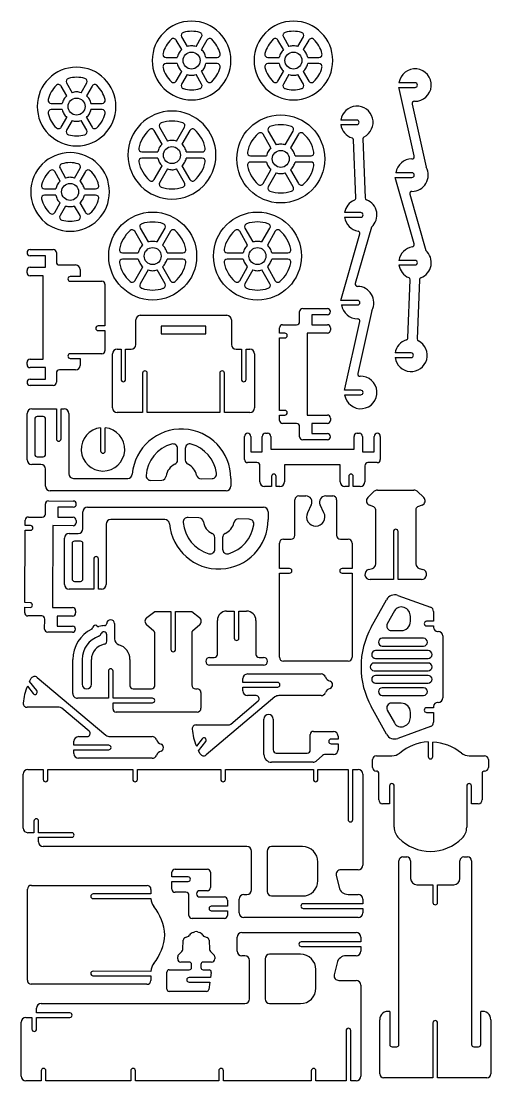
# Model space of a CAD drawing. Extents: x 6 to 310, y 6 to 692.
import ezdxf

# ---------------------------------------------------------------- set-up
doc = ezdxf.new("R2010")
doc.units = 0
doc.layers.add('255', color=7, linetype='CONTINUOUS')

msp = doc.modelspace()

# ---------------------------------------------------------------- linework, layer by layer
at = {"layer": '255', "color": 7, "linetype": 'CONTINUOUS'}
for p, q in [((109.6, 673.5), (106, 679.7)), ((109.5, 681.7), (113.1, 675.5)), ((118.9, 675.5), (122.5, 681.7)), ((126, 679.7), (122.4, 673.5)), ((175.6, 673.5), (172, 679.7)), ((175.5, 681.7), (179.1, 675.5)), ((184.9, 675.5), (188.5, 681.7)), ((192, 679.7), (188.4, 673.5)), ((99.5, 668.4), (106.7, 668.4)), ((125.3, 668.4), (132.5, 668.4)), ((165.5, 668.4), (172.7, 668.4)), ((191.3, 668.4), (198.5, 668.4)), ((106.7, 664.4), (99.5, 664.4)), ((106, 653.1), (109.6, 659.4)), ((122.4, 659.4), (126, 653.1)), ((132.5, 664.4), (125.3, 664.4)), ((172.7, 664.4), (165.5, 664.4)), ((172, 653.1), (175.6, 659.4)), ((188.4, 659.4), (192, 653.1)), ((198.5, 664.4), (191.3, 664.4)), ((113.1, 657.4), (109.5, 651.1)), ((122.5, 651.1), (118.9, 657.4)), ((179.1, 657.4), (175.5, 651.1)), ((188.5, 651.1), (184.9, 657.4)), ((260.8, 652), (250.4, 652)), ((35.2, 643.6), (31.5, 649.9)), ((35, 651.9), (38.6, 645.6)), ((44.4, 645.6), (48.1, 651.9)), ((51.5, 649.9), (47.9, 643.6)), ((250.4, 649), (260.8, 649)), ((250.6, 648.2), (250.4, 649)), ((260.3, 604.6), (250.6, 648.2)), ((25, 638.6), (32.2, 638.6)), ((50.8, 638.6), (58.1, 638.6)), ((32.2, 634.6), (25, 634.6)), ((58.1, 634.6), (50.8, 634.6)), ((258.9, 638.2), (268, 597.3)), ((31.5, 623.3), (35.2, 629.6)), ((38.6, 627.6), (35, 621.3)), ((48.1, 621.3), (44.4, 627.6)), ((47.9, 629.6), (51.5, 623.3)), ((223.1, 627.9), (212.7, 627.9)), ((212.7, 624.9), (223.1, 624.9)), ((97, 612.3), (91.8, 621.2)), ((95.3, 623.2), (100.4, 614.3)), ((106.3, 614.3), (111.4, 623.2)), ((114.9, 621.2), (109.7, 612.3)), ((167.4, 609.8), (162.3, 618.7)), ((165.7, 620.7), (170.9, 611.8)), ((176.7, 611.8), (181.9, 620.7)), ((185.3, 618.7), (180.2, 609.8)), ((222.4, 577.5), (221, 615)), ((227, 615.6), (228.4, 577.5)), ((83.7, 607.2), (94.1, 607.2)), ((112.6, 607.2), (122.9, 607.2)), ((154.2, 604.7), (164.5, 604.7)), ((183.1, 604.7), (193.4, 604.7)), ((94.1, 603.2), (83.7, 603.2)), ((91.8, 589.3), (97, 598.2)), ((109.7, 598.2), (114.9, 589.3)), ((122.9, 603.2), (112.6, 603.2)), ((164.5, 600.7), (154.2, 600.7)), ((193.4, 600.7), (183.1, 600.7)), ((30.9, 588.3), (27.3, 594.6)), ((30.8, 596.6), (34.4, 590.3)), ((40.2, 590.3), (43.8, 596.6)), ((47.3, 594.6), (43.7, 588.3)), ((100.4, 596.2), (95.3, 587.3)), ((111.4, 587.3), (106.3, 596.2)), ((162.3, 586.7), (167.4, 595.7)), ((170.9, 593.7), (165.7, 584.7)), ((181.9, 584.7), (176.7, 593.7)), ((180.2, 595.7), (185.3, 586.7)), ((248, 590.7), (258.8, 590.7)), ((260.3, 547.7), (248, 590.7)), ((258.8, 593.7), (248.4, 593.7)), ((20.8, 583.3), (28, 583.3)), ((28, 579.3), (20.8, 579.3)), ((46.6, 583.3), (53.8, 583.3)), ((53.8, 579.3), (46.6, 579.3)), ((257.4, 579.8), (267.8, 543.4)), ((27.3, 568), (30.9, 574.2)), ((34.4, 572.2), (30.8, 566)), ((43.8, 566), (40.2, 572.2)), ((43.7, 574.2), (47.3, 568)), ((225.6, 567.9), (215.2, 567.9)), ((215.2, 564.9), (225.6, 564.9)), ((82.7, 557.8), (87.9, 548.9)), ((93.7, 548.9), (98.8, 557.8)), ((150.6, 557.8), (155.8, 548.9)), ((161.6, 548.9), (166.8, 557.8)), ((232.6, 558.5), (222.1, 522)), ((84.4, 546.9), (79.2, 555.8)), ((102.3, 555.8), (97.1, 546.9)), ((152.3, 546.9), (147.2, 555.8)), ((170.2, 555.8), (165.1, 546.9)), ((212.8, 511.1), (225.1, 554.1)), ((11.4, 544), (26.4, 544)), ((21.4, 540), (11.4, 540)), ((21.4, 532.5), (21.4, 540)), ((28.4, 542), (28.4, 536)), ((71.2, 541.8), (81.5, 541.8)), ((81.5, 537.8), (71.2, 537.8)), ((100.1, 541.8), (110.4, 541.8)), ((110.4, 537.8), (100.1, 537.8)), ((139.1, 541.8), (149.4, 541.8)), ((149.4, 537.8), (139.1, 537.8)), ((168, 541.8), (178.3, 541.8)), ((178.3, 537.8), (168, 537.8)), ((260.8, 537), (250.4, 537)), ((9.4, 529), (9.4, 530.5)), ((11.4, 532.5), (21.4, 532.5)), ((30.4, 534), (40.9, 534)), ((43.9, 531), (43.9, 526.5)), ((79.2, 523.8), (84.4, 532.8)), ((87.9, 530.8), (82.7, 521.8)), ((98.8, 521.8), (93.7, 530.8)), ((97.1, 532.8), (102.3, 523.8)), ((147.2, 523.8), (152.3, 532.8)), ((155.8, 530.8), (150.6, 521.8)), ((166.8, 521.8), (161.6, 530.8)), ((165.1, 532.8), (170.2, 523.8)), ((250.4, 534), (260.8, 534)), ((19.9, 527), (11.4, 527)), ((19.9, 473), (19.9, 527)), ((43.9, 526.5), (37.4, 526.5)), ((37.4, 523.5), (57.9, 523.5)), ((256.2, 486.9), (257.6, 524.4)), ((263.6, 524.3), (262.2, 486.2)), ((59.9, 521.5), (59.9, 494.5)), ((223.6, 511.1), (212.8, 511.1)), ((213.2, 508.1), (223.6, 508.1)), ((82.8, 501.4), (138.8, 501.4)), ((186, 497.3), (186, 503.8)), ((188, 505.8), (204, 505.8)), ((204, 501.8), (194, 501.8)), ((194, 501.8), (194, 495.3)), ((232.8, 504.6), (223.7, 463.7)), ((59.9, 494.5), (55.4, 494.5)), ((79.8, 482.4), (79.8, 498.4)), ((125.3, 494.4), (96.3, 494.4)), ((96.3, 494.4), (96.3, 489.4)), ((125.3, 489.4), (125.3, 494.4)), ((141.8, 498.4), (141.8, 482.4)), ((175, 495.3), (184, 495.3)), ((194, 495.3), (204, 495.3)), ((215.4, 453.7), (225, 497.3)), ((55.4, 491.5), (59.9, 491.5)), ((59.9, 491.5), (59.9, 478.5)), ((96.3, 489.4), (125.3, 489.4)), ((173, 489.8), (173, 493.3)), ((176.5, 489.8), (173, 489.8)), ((204, 489.8), (191, 489.8)), ((191, 489.8), (191, 436.8)), ((206, 493.3), (206, 491.8)), ((173, 439.8), (173, 486.8)), ((173, 486.8), (176.5, 486.8)), ((57.9, 476.5), (37.4, 476.5)), ((64.8, 441.4), (64.8, 476.4)), ((67.8, 479.4), (70.3, 479.4)), ((70.3, 479.4), (70.3, 459.9)), ((73.3, 459.9), (73.3, 479.4)), ((73.3, 479.4), (76.8, 479.4)), ((144.8, 479.4), (148.3, 479.4)), ((148.3, 479.4), (148.3, 459.9)), ((151.3, 459.9), (151.3, 479.4)), ((151.3, 479.4), (153.8, 479.4)), ((156.8, 476.4), (156.8, 441.4)), ((258.3, 477), (247.9, 477)), ((247.9, 474), (258.3, 474)), ((9.4, 469.5), (9.4, 471)), ((11.4, 473), (19.9, 473)), ((21.4, 467.5), (11.4, 467.5)), ((21.4, 460), (21.4, 467.5)), ((37.4, 473.5), (43.9, 473.5)), ((43.9, 473.5), (43.9, 469)), ((11.4, 460), (21.4, 460)), ((28.4, 464), (28.4, 458)), ((40.9, 466), (30.4, 466)), ((84.3, 463.9), (84.3, 438.4)), ((87.3, 438.4), (87.3, 463.9)), ((134.3, 463.9), (134.3, 438.4)), ((137.3, 438.4), (137.3, 463.9)), ((26.4, 456), (11.4, 456)), ((215.2, 452.9), (215.4, 453.7)), ((225.6, 452.9), (215.2, 452.9)), ((215.2, 449.9), (225.6, 449.9)), ((12.4, 440.8), (28.4, 440.8)), ((28.4, 440.8), (28.4, 421.3)), ((31.4, 421.3), (31.4, 440.8)), ((31.4, 440.8), (33.4, 440.8)), ((176.5, 439.8), (173, 439.8)), ((9.4, 407.8), (9.4, 437.8)), ((14.4, 434.3), (14.4, 411.3)), ((19.9, 435.8), (15.9, 435.8)), ((21.4, 411.3), (21.4, 434.3)), ((36.4, 437.8), (36.4, 398.8)), ((84.3, 438.4), (67.8, 438.4)), ((134.3, 438.4), (87.3, 438.4)), ((153.8, 438.4), (137.3, 438.4)), ((173, 433.3), (173, 436.8)), ((173, 436.8), (176.5, 436.8)), ((191, 436.8), (204, 436.8)), ((206, 434.8), (206, 433.3)), ((57.1, 428.6), (57.1, 413.6)), ((60.1, 413.6), (60.1, 428.6)), ((184, 431.3), (175, 431.3)), ((186, 422.8), (186, 429.3)), ((204, 431.3), (194, 431.3)), ((194, 431.3), (194, 424.8)), ((150.3, 408), (150.3, 423)), ((154.3, 423), (154.3, 413)), ((161.8, 413), (161.8, 423)), ((163.8, 425), (165.3, 425)), ((167.3, 423), (167.3, 414.6)), ((204, 420.8), (188, 420.8)), ((194, 424.8), (204, 424.8)), ((221.3, 414.6), (221.3, 423)), ((223.3, 425), (224.8, 425)), ((226.8, 423), (226.8, 413)), ((234.3, 413), (234.3, 423)), ((238.3, 423), (238.3, 408)), ((106.9, 407.6), (106.9, 415.1)), ((111.9, 415.1), (111.9, 407.6)), ((154.3, 413), (161.8, 413)), ((167.3, 414.6), (221.3, 414.6)), ((226.8, 413), (234.3, 413)), ((15.9, 409.8), (19.9, 409.8)), ((158.3, 406), (152.3, 406)), ((236.3, 406), (230.3, 406)), ((18.4, 404.8), (12.4, 404.8)), ((21.4, 390.8), (21.4, 401.8)), ((160.3, 393.6), (160.3, 404)), ((212.3, 404.6), (176.3, 404.6)), ((176.3, 404.6), (176.3, 393.6)), ((212.3, 393.6), (212.3, 404.6)), ((228.3, 404), (228.3, 393.6)), ((39.4, 395.8), (74.6, 395.8)), ((89.6, 394.5), (96.7, 394.7)), ((122.3, 395.5), (129.3, 395.7)), ((141.4, 395.8), (141.4, 390.8)), ((167.8, 397.1), (167.8, 390.6)), ((170.8, 390.6), (170.8, 397.1)), ((217.8, 397.1), (217.8, 390.6)), ((220.8, 390.6), (220.8, 397.1)), ((138.4, 387.8), (24.4, 387.8)), ((167.8, 390.6), (163.3, 390.6)), ((173.3, 390.6), (170.8, 390.6)), ((185.5, 384.4), (190, 384.4)), ((202.9, 384.4), (207.5, 384.4)), ((217.8, 390.6), (215.3, 390.6)), ((225.3, 390.6), (220.8, 390.6)), ((230.2, 383.4), (234.4, 387.4)), ((236.5, 388.2), (260.1, 388.2)), ((262.2, 387.4), (266.4, 383.4)), ((21.3, 372.7), (21.3, 379.2)), ((23.3, 381.2), (39.3, 381.1)), ((183, 358.9), (183, 381.9)), ((193.6, 378.6), (191.1, 373.5)), ((201.8, 373.5), (199.3, 378.6)), ((210, 381.9), (210, 358.9)), ((234.1, 377.3), (231.2, 378.4)), ((265.4, 378.4), (262.5, 377.3)), ((10.3, 370.7), (19.3, 370.7)), ((39.3, 377.1), (29.3, 377.1)), ((29.3, 377.1), (29.3, 370.6)), ((45.6, 363.1), (45.6, 374.1)), ((48.6, 377.1), (162.6, 377.1)), ((165.6, 374.1), (165.6, 369.1)), ((235.3, 340.4), (235.3, 375.4)), ((261.3, 375.4), (261.3, 340.4)), ((8.2, 365.3), (8.2, 368.8)), ((11.7, 365.2), (8.2, 365.3)), ((26.2, 365.2), (25.9, 312.2)), ((39.2, 365.1), (26.2, 365.2)), ((29.3, 370.6), (39.3, 370.6)), ((41.2, 368.6), (41.2, 367.1)), ((60.6, 366.1), (60.6, 327.1)), ((98.7, 369.1), (63.6, 369.1)), ((120.8, 370.3), (113.7, 370.5)), ((153.4, 369.3), (146.4, 369.5)), ((7.9, 315.3), (8.2, 362.3)), ((8.2, 362.3), (11.7, 362.2)), ((33.6, 327.1), (33.6, 357.1)), ((36.6, 360.1), (42.6, 360.1)), ((131.1, 349.9), (131.1, 357.4)), ((136.1, 357.4), (136.1, 349.9)), ((246.8, 361.3), (246.8, 330.2)), ((249.8, 330.2), (249.8, 361.3)), ((38.6, 353.6), (38.6, 330.6)), ((44.1, 355.1), (40.1, 355.1)), ((45.6, 330.6), (45.6, 353.6)), ((173, 337.4), (173, 353.9)), ((175.5, 356.4), (180.5, 356.4)), ((212.5, 356.4), (217.5, 356.4)), ((220, 353.9), (220, 337.4)), ((52.6, 343.6), (52.6, 324.1)), ((55.6, 324.1), (55.6, 343.6)), ((179.5, 337.4), (173, 337.4)), ((220, 337.4), (213.5, 337.4)), ((230.7, 336.8), (233.2, 337.5)), ((263.4, 337.5), (265.9, 336.8)), ((173, 334.4), (179.5, 334.4)), ((173, 279.9), (173, 334.4)), ((213.5, 334.4), (220, 334.4)), ((220, 334.4), (220, 279.9)), ((246.8, 330.2), (231.7, 330.2)), ((264.9, 330.2), (249.8, 330.2)), ((52.6, 324.1), (36.6, 324.1)), ((40.1, 329.1), (44.1, 329.1)), ((57.6, 324.1), (55.6, 324.1)), ((232.4, 299.4), (242.3, 317.2)), ((249.6, 320), (270.8, 312.4)), ((11.4, 315.2), (7.9, 315.3)), ((7.9, 308.8), (7.9, 312.3)), ((7.9, 312.3), (11.4, 312.2)), ((25.9, 312.2), (38.9, 312.1)), ((40.9, 310.1), (40.9, 308.6)), ((87, 305.7), (92.1, 309.5)), ((92.1, 309.5), (102.6, 309.5)), ((102.6, 309.5), (102.6, 285)), ((105.6, 285), (105.6, 309.5)), ((105.6, 309.5), (116.1, 309.5)), ((116.1, 309.5), (121.1, 305.7)), ((138.7, 309.8), (143.7, 309.8)), ((143.7, 309.8), (143.7, 292.3)), ((146.7, 292.3), (146.7, 309.8)), ((146.7, 309.8), (151.7, 309.8)), ((247.4, 309.9), (242.8, 301.6)), ((253.8, 312.1), (253.5, 312.2)), ((272.8, 309.6), (272.8, 303.2)), ((18.9, 306.7), (9.9, 306.7)), ((20.8, 298.2), (20.9, 304.7)), ((38.9, 306.6), (28.9, 306.6)), ((28.9, 306.6), (28.9, 300.1)), ((132.7, 281.8), (132.7, 303.8)), ((157.7, 303.8), (157.7, 281.8)), ((257.8, 303.2), (257.8, 306.4)), ((272.8, 303.2), (268.3, 303.2)), ((38.8, 296.1), (22.8, 296.2)), ((28.9, 300.1), (38.9, 300.1)), ((61, 301.9), (61, 301.7)), ((66.1, 301.7), (66.1, 291.9)), ((91.6, 296.9), (86.9, 301)), ((92.1, 261.5), (92.1, 295.8)), ((116.1, 295.8), (116.1, 262)), ((121.3, 301), (116.6, 296.9)), ((245.5, 297.2), (251.8, 297.2)), ((268.3, 300.2), (272.8, 300.2)), ((272.8, 300.2), (272.8, 299.3)), ((275.4, 296.7), (275.8, 296.7)), ((61.1, 290.3), (61.1, 294.5)), ((266.3, 292.2), (239.6, 292.2)), ((278.8, 293.7), (278.8, 253.7)), ((269.3, 284.2), (235.2, 284.2)), ((239.6, 287.2), (266.3, 287.2)), ((39.1, 256.5), (39.1, 278.5)), ((45.1, 278.5), (45.1, 262.4)), ((51.1, 262.4), (51.1, 278.5)), ((76.1, 278.5), (76.1, 261.5)), ((127.7, 279.8), (130.7, 279.8)), ((162.7, 274.8), (127.7, 274.8)), ((159.7, 279.8), (162.7, 279.8)), ((217.5, 277.4), (175.5, 277.4)), ((269.3, 276.2), (234.3, 276.2)), ((235.2, 279.2), (269.3, 279.2)), ((62.1, 271), (62.1, 253.4)), ((65.1, 253.4), (65.1, 271)), ((152.3, 269.1), (199.9, 269.1)), ((234.3, 271.2), (269.3, 271.2)), ((269.3, 268.2), (235.2, 268.2)), ((9.6, 261.2), (13.3, 256.4)), ((11, 264.3), (12.1, 266.3)), ((15.7, 258.3), (11, 264.3)), ((15.9, 266.9), (60.5, 229.4)), ((149.3, 263.6), (149.3, 266.1)), ((171.8, 263.6), (149.3, 263.6)), ((235.2, 263.2), (269.3, 263.2)), ((78.1, 259.5), (90.1, 259.5)), ((118.6, 259.5), (119.6, 259.5)), ((122.1, 257), (122.1, 246.9)), ((170, 254.2), (125.4, 216.7)), ((149.3, 260.6), (171.8, 260.6)), ((149.3, 258.1), (149.3, 260.6)), ((157.8, 255.1), (152.3, 255.1)), ((199.9, 255.1), (172.6, 255.1)), ((266.3, 260.2), (239.6, 260.2)), ((239.6, 255.2), (266.3, 255.2)), ((30.3, 247.5), (9.4, 247.5)), ((62.1, 253.4), (42.1, 253.4)), ((90.6, 253.4), (65.1, 253.4)), ((65.1, 246.4), (65.1, 250.4)), ((65.1, 250.4), (90.6, 250.4)), ((141.4, 236.7), (159.1, 251.6)), ((242.3, 230.1), (232.4, 248)), ((251.8, 250.2), (245.5, 250.2)), ((272.8, 247.2), (268.3, 247.2)), ((272.8, 248.1), (272.8, 247.2)), ((275.8, 250.7), (275.4, 250.7)), ((49.6, 232), (31.9, 246.9)), ((119.6, 244.4), (67.1, 244.4)), ((242.8, 245.7), (247.4, 237.4)), ((257.8, 240.9), (257.8, 244.2)), ((268.3, 244.2), (272.8, 244.2)), ((272.8, 244.2), (272.8, 237.8)), ((118.9, 236.1), (139.8, 236.1)), ((162.9, 216.9), (162.9, 239.9)), ((168.9, 239.9), (168.9, 219.9)), ((270.8, 235), (249.6, 227.4)), ((253.5, 235.1), (253.8, 235.3)), ((42.8, 228.5), (48.3, 228.5)), ((63.1, 228.5), (90.4, 228.5)), ((122.8, 227.2), (119.1, 222.4)), ((192.9, 219.9), (192.9, 229.9)), ((194.9, 231.9), (207.9, 231.9)), ((210.9, 226.9), (206.4, 226.9)), ((210.9, 228.9), (210.9, 226.9)), ((39.8, 223), (39.8, 225.5)), ((62.3, 223), (39.8, 223)), ((39.8, 217.5), (39.8, 220)), ((39.8, 220), (62.3, 220)), ((120.5, 219.3), (125.2, 225.3)), ((206.4, 223.9), (210.9, 223.9)), ((210.9, 223.9), (210.9, 219.9)), ((269.3, 225.1), (269.3, 215.6)), ((272.3, 215.6), (272.3, 225)), ((90.4, 214.5), (42.8, 214.5)), ((121.6, 217.3), (120.5, 219.3)), ((170.9, 217.9), (190.9, 217.9)), ((200.8, 216.4), (196.8, 212.7)), ((207.9, 216.9), (202.1, 216.9)), ((233.3, 208.6), (233.3, 213.6)), ((235.8, 216.1), (245.8, 216.1)), ((295.9, 216.1), (305.8, 216.1)), ((308.3, 213.6), (308.3, 208.6)), ((9.9, 207.3), (19.9, 207.3)), ((19.9, 207.3), (19.9, 200.8)), ((22.9, 200.8), (22.9, 207.3)), ((22.9, 207.3), (77.9, 207.3)), ((77.9, 207.3), (77.9, 200.8)), ((80.9, 200.8), (80.9, 207.3)), ((80.9, 207.3), (134.9, 207.3)), ((134.9, 207.3), (134.9, 200.8)), ((137.9, 200.8), (137.9, 207.3)), ((137.9, 207.3), (194.9, 207.3)), ((194.7, 211.9), (167.9, 211.9)), ((194.9, 207.3), (194.9, 200.8)), ((197.9, 200.8), (197.9, 207.3)), ((197.9, 207.3), (217.4, 207.3)), ((217.4, 207.3), (217.4, 174.8)), ((220.4, 174.8), (220.4, 207.3)), ((220.4, 207.3), (223.9, 207.3)), ((236.3, 206.1), (235.8, 206.1)), ((305.8, 206.1), (305.3, 206.1)), ((6.9, 169.3), (6.9, 204.3)), ((226.9, 204.3), (226.9, 145.3)), ((237.3, 187.6), (237.3, 205.1)), ((304.3, 205.1), (304.3, 187.6)), ((244.3, 196.6), (244.3, 185.1)), ((247.3, 169.8), (247.3, 196.6)), ((294.3, 196.6), (294.3, 169.8)), ((297.3, 185.1), (297.3, 196.6)), ((244.3, 185.1), (239.8, 185.1)), ((301.8, 185.1), (297.3, 185.1)), ((13.9, 173.8), (13.9, 166.3)), ((16.9, 166.3), (16.9, 173.8)), ((13.9, 166.3), (9.9, 166.3)), ((38.4, 166.3), (16.9, 166.3)), ((16.9, 160.3), (16.9, 163.3)), ((16.9, 163.3), (38.4, 163.3)), ((151.9, 157.3), (19.9, 157.3)), ((154.9, 129.3), (154.9, 154.3)), ((164.9, 154.3), (164.9, 128.3)), ((187.9, 157.3), (167.9, 157.3)), ((197.9, 135.3), (197.9, 147.3)), ((250.4, 29.1), (250.4, 148.1)), ((252.9, 150.6), (255.4, 150.6)), ((257.9, 148.1), (257.9, 136.6)), ((289.9, 136.6), (289.9, 148.1)), ((292.4, 150.6), (294.9, 150.6)), ((297.4, 148.1), (297.4, 29.1)), ((103.3, 137.7), (103.3, 140.7)), ((113.8, 137.7), (103.3, 137.7)), ((105.3, 142.7), (126.3, 142.7)), ((128.3, 140.7), (128.3, 130.7)), ((209.8, 138.6), (211.6, 131)), ((223.9, 142.3), (212.7, 142.3)), ((12.2, 132.2), (87.2, 132.1)), ((103.3, 134.7), (113.8, 134.7)), ((103.3, 129.7), (103.3, 134.7)), ((261.9, 132.6), (272.4, 132.6)), ((272.4, 132.6), (272.4, 121.1)), ((275.4, 121.1), (275.4, 132.6)), ((275.4, 132.6), (285.9, 132.6)), ((9.7, 100.2), (9.7, 129.7)), ((89.7, 126.6), (52.2, 126.6)), ((52.2, 123.6), (89.7, 123.6)), ((89.7, 129.6), (89.7, 126.6)), ((112.3, 127.7), (105.3, 127.7)), ((114.3, 112.7), (114.3, 125.7)), ((126.3, 128.7), (121.3, 128.7)), ((121.3, 124.7), (137.3, 124.7)), ((149.9, 126.3), (151.9, 126.3)), ((167.9, 125.3), (187.9, 125.3)), ((217.4, 126.3), (223.9, 126.3)), ((139.3, 118.7), (128.8, 118.7)), ((139.3, 122.7), (139.3, 118.7)), ((146.9, 114.3), (146.9, 123.3)), ((226.9, 120.3), (188.4, 120.3)), ((188.4, 117.3), (226.9, 117.3)), ((226.9, 123.3), (226.9, 120.3)), ((226.9, 117.3), (226.9, 114.3)), ((137.3, 110.7), (116.3, 110.7)), ((128.8, 115.7), (139.3, 115.7)), ((139.3, 115.7), (139.3, 112.7)), ((223.9, 111.3), (149.9, 111.3)), ((9.6, 70.7), (9.7, 100.2)), ((110.4, 90.7), (110.6, 96.6)), ((111.9, 98.4), (113.6, 99)), ((117, 101.7), (118.1, 102.1)), ((119.9, 102.1), (121, 101.7)), ((124.4, 99), (126.1, 98.4)), ((127.4, 96.6), (127.6, 90.7)), ((145.6, 89.6), (145.6, 98.6)), ((148.6, 101.6), (222.6, 101.6)), ((225.6, 98.6), (225.6, 95.6)), ((107.7, 87.5), (109.7, 89.3)), ((128.3, 89.3), (130.3, 87.5)), ((225.6, 95.6), (187.1, 95.6)), ((187.1, 92.6), (225.6, 92.6)), ((225.6, 92.6), (225.6, 89.6)), ((107, 84.5), (107, 86)), ((114.5, 82.5), (109, 82.5)), ((129, 82.5), (123.5, 82.5)), ((131, 86), (131, 84.5)), ((150.6, 86.6), (148.6, 86.6)), ((153.6, 58.6), (153.6, 83.6)), ((163.6, 84.6), (163.6, 58.6)), ((186.6, 87.6), (166.6, 87.6)), ((222.6, 86.6), (216.1, 86.6)), ((89.7, 76.5), (52.2, 76.6)), ((100, 65), (100, 76)), ((101.5, 77.5), (114.5, 77.5)), ((116, 79), (116, 81)), ((122, 81), (122, 79)), ((123.5, 77.5), (127.3, 77.5)), ((128.8, 75.8), (128.3, 72.5)), ((196.6, 65.6), (196.6, 77.6)), ((210.3, 82), (208.5, 74.3)), ((52.1, 73.6), (89.6, 73.6)), ((89.6, 73.6), (89.6, 70.6)), ((128.3, 72.5), (114.4, 72.5)), ((114.4, 69.5), (127.9, 69.5)), ((127.9, 69.5), (127.2, 64.8)), ((211.4, 70.6), (222.6, 70.6)), ((87.1, 68.1), (12.1, 68.2)), ((125.7, 63.5), (101.5, 63.5)), ((225.6, 67.6), (225.6, 8.6)), ((18.6, 55.6), (150.6, 55.6)), ((166.6, 55.6), (186.6, 55.6)), ((15.6, 49.6), (15.6, 52.6)), ((37.1, 49.6), (15.6, 49.6)), ((244.4, 50.5), (244.4, 29.1)), ((303.4, 29.1), (303.4, 50.5)), ((5.6, 8.6), (5.6, 43.6)), ((8.6, 46.6), (12.6, 46.6)), ((12.6, 46.6), (12.6, 39.1)), ((15.6, 39.1), (15.6, 46.6)), ((15.6, 46.6), (37.1, 46.6)), ((237.9, 10.1), (237.9, 45.1)), ((272.4, 43.1), (272.4, 7.6)), ((275.4, 7.6), (275.4, 43.1)), ((309.9, 45.1), (309.9, 10.1)), ((216.1, 38.1), (216.1, 5.6)), ((219.1, 5.6), (219.1, 38.1)), ((245.9, 27.6), (248.9, 27.6)), ((298.9, 27.6), (301.9, 27.6)), ((18.6, 12.1), (18.6, 5.6)), ((21.6, 5.6), (21.6, 12.1)), ((76.6, 12.1), (76.6, 5.6)), ((79.6, 5.6), (79.6, 12.1)), ((133.6, 12.1), (133.6, 5.6)), ((136.6, 5.6), (136.6, 12.1)), ((193.6, 12.1), (193.6, 5.6)), ((196.6, 5.6), (196.6, 12.1)), ((272.4, 7.6), (240.4, 7.6)), ((307.4, 7.6), (275.4, 7.6)), ((18.6, 5.6), (8.6, 5.6)), ((76.6, 5.6), (21.6, 5.6)), ((133.6, 5.6), (79.6, 5.6)), ((193.6, 5.6), (136.6, 5.6)), ((216.1, 5.6), (196.6, 5.6)), ((222.6, 5.6), (219.1, 5.6))]:
    msp.add_line(p, q, dxfattribs=at)
for centre, radius in [((116, 666.4), 5.5), ((182, 666.4), 5.5), ((41.5, 636.6), 5.5), ((173.8, 602.7), 28.5), ((103.3, 605.2), 5.5), ((173.8, 602.7), 5.5), ((37.3, 581.3), 5.5), ((90.8, 539.8), 28.5), ((158.7, 539.8), 28.5), ((90.8, 539.8), 5.5), ((158.7, 539.8), 5.5)]:
    msp.add_circle(centre, radius, dxfattribs=at)
for centre, radius, start, end in [((116, 666.4), 25.5, 270, 180), ((182, 666.4), 25.5, 270, 180), ((115.989504, 666.381901), 19.033522, 133.448943, 166.268286), ((104.247104, 678.692042), 2.022035, 29.899938, 131.775369), ((111.198176, 682.695582), 1.968498, 104.659493, 210.381638), ((116.05, 666.399937), 18.970103, 73.619036, 106.380964), ((120.795402, 682.712049), 1.982397, 329.301676, 72.242834), ((127.750369, 678.707715), 2.012068, 47.873617, 150.451076), ((116.010496, 666.381901), 19.033522, 13.731714, 46.551057), ((181.989504, 666.381901), 19.033522, 133.448943, 166.268286), ((170.247104, 678.692042), 2.022035, 29.899938, 131.775369), ((177.204598, 682.712049), 1.982397, 107.757166, 210.698324), ((181.95, 666.399937), 18.970103, 73.619036, 106.380964), ((186.801824, 682.695582), 1.968498, 329.618362, 75.340507), ((193.750369, 678.707715), 2.012068, 47.873617, 150.451076), ((182.010496, 666.381901), 19.033522, 13.731714, 46.551057), ((116.079997, 666.574351), 9.48446, 133.095979, 150.809936), ((115.832155, 666.40438), 9.497104, 88.98734, 106.719287), ((116.167845, 666.40438), 9.497104, 73.280713, 91.01266), ((116.070025, 666.336107), 9.559809, 30.58297, 48.536366), ((182.079997, 666.574351), 9.48446, 133.095979, 150.809936), ((181.832155, 666.40438), 9.497104, 88.98734, 106.719287), ((182.167845, 666.40438), 9.497104, 73.280713, 91.01266), ((181.871425, 666.536333), 9.545415, 29.247073, 46.847011), ((116.013334, 666.468056), 25.513424, 180.152833, 225.086896), ((99.47579, 670.430632), 2.030776, 166.636549, 270.683067), ((115.987296, 666.367491), 9.507101, 149.448991, 167.655536), ((115.893193, 666.618997), 9.573922, 10.720981, 28.586667), ((132.52421, 670.430632), 2.030776, 269.316933, 13.363451), ((182.013334, 666.468056), 25.513424, 180.152833, 225.086896), ((165.47579, 670.430632), 2.030776, 166.636549, 270.683067), ((181.987296, 666.367491), 9.507101, 149.448991, 167.655536), ((182.012704, 666.367491), 9.507101, 12.344464, 30.551009), ((198.52421, 670.430632), 2.030776, 269.316933, 13.363451), ((41.5, 636.6), 25.5, 270, 180), ((99.47579, 662.369368), 2.030776, 89.316933, 193.363451), ((115.893361, 666.51132), 18.962594, 194.074292, 226.74787), ((115.909087, 666.577776), 9.463085, 193.304951, 211.027741), ((116.079997, 666.325649), 9.48446, 209.190064, 226.904021), ((116.119177, 666.523289), 9.49684, 311.403618, 329.477047), ((116.003012, 666.308144), 9.490785, 330.952225, 348.401501), ((116.106639, 666.51132), 18.962594, 313.25213, 345.925708), ((132.52421, 662.369368), 2.030776, 346.636549, 90.683067), ((165.47579, 662.369368), 2.030776, 89.316933, 193.363451), ((181.893361, 666.51132), 18.962594, 194.074292, 226.74787), ((181.909087, 666.577776), 9.463085, 193.304951, 211.027741), ((182.079997, 666.325649), 9.48446, 209.190064, 226.904021), ((181.920003, 666.325649), 9.48446, 313.095979, 330.809936), ((182.090913, 666.577776), 9.463085, 328.972259, 346.695049), ((182.106639, 666.51132), 18.962594, 313.25213, 345.925708), ((198.52421, 662.369368), 2.030776, 346.636549, 90.683067), ((260.798563, 650.501707), 10.505951, 268.371522, 171.800881), ((36.698176, 652.895582), 1.968498, 104.659493, 210.381638), ((41.55, 636.599937), 18.970103, 73.619036, 106.380964), ((46.31618, 652.860143), 2.025806, 331.708588, 73.250282), ((104.29524, 654.099389), 1.976104, 225.08507, 329.619689), ((116.143551, 666.392594), 9.49368, 251.301569, 269.133617), ((115.856449, 666.392594), 9.49368, 270.866383, 288.698431), ((127.70476, 654.099389), 1.976104, 210.380311, 314.91493), ((170.29524, 654.099389), 1.976104, 225.08507, 329.619689), ((182.143551, 666.392594), 9.49368, 251.301569, 269.133617), ((181.856449, 666.392594), 9.49368, 270.866383, 288.698431), ((193.70476, 654.099389), 1.976104, 210.380311, 314.91493), ((260.8, 650.5), 1.5, 270, 90), ((41.607406, 636.712984), 19.020252, 133.978348, 166.664672), ((29.747104, 648.892042), 2.022035, 29.899938, 131.775369), ((41.643551, 636.607406), 9.49368, 90.866383, 108.698431), ((41.356449, 636.607406), 9.49368, 71.301569, 89.133617), ((53.250369, 648.907715), 2.012068, 47.873617, 150.451076), ((41.510496, 636.581901), 19.033522, 13.731714, 46.551057), ((116.068056, 666.413334), 25.513424, 224.913103, 269.847166), ((111.198176, 650.104418), 1.968498, 149.618362, 255.340507), ((116.05, 666.400063), 18.970103, 253.619036, 286.380964), ((120.795402, 650.087951), 1.982397, 287.757166, 30.698324), ((182.068056, 666.413334), 25.513424, 224.913103, 269.847166), ((177.204598, 650.087951), 1.982397, 149.301676, 252.242834), ((181.95, 666.400063), 18.970103, 253.619036, 286.380964), ((186.801824, 650.104418), 1.968498, 284.659493, 30.381638), ((25.01355, 640.582298), 1.982344, 164.861301, 269.608368), ((41.487296, 636.567491), 9.507101, 149.448991, 167.655536), ((41.305624, 636.406506), 9.435306, 130.32361, 148.046222), ((41.687619, 636.314307), 9.574706, 32.083807, 49.546361), ((41.393193, 636.818997), 9.573922, 10.720981, 28.586667), ((58.08645, 640.582298), 1.982344, 270.391633, 15.1387), ((260.389007, 638.487549), 1.516518, 85.802798, 190.930123), ((41.513334, 636.668056), 25.513424, 180.152833, 225.086896), ((25.01355, 632.617702), 1.982344, 90.391633, 195.1387), ((41.607406, 636.487016), 19.020252, 193.335328, 226.021652), ((41.409087, 636.777776), 9.463085, 193.304951, 211.027741), ((41.421394, 636.674195), 9.42072, 210.449317, 228.670019), ((41.619177, 636.723289), 9.49684, 311.403618, 329.477047), ((41.503012, 636.508144), 9.490785, 330.952225, 348.401501), ((41.510496, 636.618099), 19.033522, 313.448943, 346.268286), ((58.08645, 632.617702), 1.982344, 344.861301, 89.608368), ((103.3, 605.2), 28.5, 270, 180), ((223.100871, 626.399371), 10.508568, 296.562337, 171.790069), ((41.643551, 636.592594), 9.49368, 251.301569, 269.133617), ((41.356449, 636.592594), 9.49368, 270.866383, 288.698431), ((97.004598, 624.212049), 1.982397, 107.757166, 210.698324), ((103.35, 605.199946), 22.025321, 71.606227, 108.393774), ((109.695402, 624.212049), 1.982397, 329.301676, 72.242834), ((173.8, 602.7), 22.041098, 71.482848, 108.517152), ((223.134795, 626.359187), 10.536326, 187.960537, 252.691135), ((223.1, 626.4), 1.5, 270, 90), ((41.568056, 636.613334), 25.513424, 224.913103, 269.847166), ((29.749631, 624.292285), 2.012068, 227.873617, 330.451076), ((36.698176, 620.304418), 1.968498, 149.618362, 255.340507), ((41.55, 636.600063), 18.970103, 253.619036, 286.380964), ((46.31618, 620.339857), 2.025806, 286.749719, 28.291413), ((53.252896, 624.307958), 2.022035, 209.899938, 311.775369), ((103.31596, 605.227544), 21.955749, 131.387347, 168.512825), ((90.09189, 620.201341), 1.978626, 30.313016, 130.762341), ((116.60811, 620.201341), 1.978626, 49.23766, 149.686985), ((103.309128, 605.184207), 22.037808, 11.558803, 48.541024), ((173.790872, 602.684207), 22.037808, 131.458976, 168.441197), ((160.547104, 617.692042), 2.022035, 29.899938, 131.775369), ((167.404598, 621.712049), 1.982397, 107.757166, 210.698324), ((180.107928, 621.678869), 2.041986, 331.355653, 70.188856), ((187.050369, 617.707715), 2.012068, 47.873617, 150.451076), ((173.7, 602.8), 22.023851, 11.258912, 48.12881), ((103.280823, 605.176711), 9.49684, 131.403618, 149.477047), ((103.132155, 605.20438), 9.497104, 88.98734, 106.719287), ((103.560688, 605.205159), 9.498419, 73.23801, 91.572703), ((103.370025, 605.136107), 9.559809, 30.58297, 48.536366), ((173.632155, 602.70438), 9.497104, 88.98734, 106.719287), ((173.967845, 602.70438), 9.497104, 73.280713, 91.01266), ((219.509242, 614.887879), 1.494968, 4.301175, 70.836008), ((228.487843, 615.678375), 1.489906, 117.494845, 183.015393), ((37.3, 581.3), 25.5, 270, 180), ((103.298142, 605.304447), 28.498333, 180.209992, 225.151128), ((83.723496, 609.170684), 1.970824, 167.418062, 269.316908), ((103.386506, 605.461962), 9.447749, 151.29304, 169.399312), ((103.193193, 605.418997), 9.573922, 10.720981, 28.586667), ((122.916314, 609.219738), 2.019804, 269.537205, 10.851653), ((154.183686, 606.719738), 2.019804, 169.148347, 270.462795), ((173.787296, 602.667491), 9.507101, 149.448991, 167.655536), ((173.879997, 602.874351), 9.48446, 133.095979, 150.809936), ((173.671425, 602.836333), 9.545415, 29.247073, 46.847011), ((173.812704, 602.667491), 9.507101, 12.344464, 30.551009), ((193.376504, 606.670684), 1.970824, 270.683091, 12.581937), ((258.820307, 604.226074), 1.526209, 269.237638, 14.182036), ((32.504598, 597.612049), 1.982397, 107.757166, 210.698324), ((37.25, 581.299937), 18.970103, 73.619036, 106.380964), ((42.101824, 597.595582), 1.968498, 329.618362, 75.340507), ((83.723496, 601.229316), 1.970824, 90.683091, 192.581937), ((103.3, 605.3), 21.965883, 191.821488, 228.691386), ((103.30908, 605.075585), 9.398137, 191.511809, 209.134464), ((103.221394, 605.274195), 9.42072, 210.449317, 228.670019), ((103.419177, 605.323289), 9.49684, 311.403618, 329.477047), ((103.303012, 605.108144), 9.490785, 330.952225, 348.401501), ((103.4, 605.3), 21.965883, 311.308614, 348.178512), ((122.916314, 601.180262), 2.019804, 349.148347, 90.462795), ((154.183686, 598.680262), 2.019804, 89.537205, 190.851653), ((173.790872, 602.715793), 22.037808, 191.558803, 228.541024), ((173.709087, 602.877776), 9.463085, 193.304951, 211.027741), ((173.879997, 602.625649), 9.48446, 209.190064, 226.904021), ((173.720003, 602.625649), 9.48446, 313.095979, 330.809936), ((173.890913, 602.877776), 9.463085, 328.972259, 346.695049), ((173.7, 602.6), 22.023851, 311.87119, 348.741088), ((193.376504, 598.729316), 1.970824, 347.418062, 89.316908), ((258.795602, 592.196193), 10.503808, 89.976012, 171.768804), ((258.805607, 592.209514), 10.509515, 269.969431, 28.971158), ((37.193361, 581.18868), 18.962594, 133.25213, 165.925708), ((25.59524, 593.600611), 1.976104, 30.380311, 134.91493), ((37.443551, 581.307406), 9.49368, 90.866383, 108.698431), ((37.156449, 581.307406), 9.49368, 71.301569, 89.133617), ((49.00476, 593.600611), 1.976104, 45.08507, 149.619689), ((37.406639, 581.18868), 18.962594, 14.074292, 46.74787), ((103.443551, 605.192594), 9.49368, 251.301569, 269.133617), ((103.259445, 605.19333), 9.493416, 270.244763, 288.679882), ((173.943551, 602.692594), 9.49368, 251.301569, 269.133617), ((173.656449, 602.692594), 9.49368, 270.866383, 288.698431), ((258.8, 592.2), 1.5, 270, 90), ((20.77579, 585.330632), 2.030776, 166.636549, 270.683067), ((37.296988, 581.391856), 9.490785, 150.952225, 168.401501), ((37.180823, 581.176711), 9.49684, 131.403618, 149.477047), ((37.220003, 581.374351), 9.48446, 29.190064, 46.904021), ((37.390913, 581.122224), 9.463085, 13.304951, 31.027741), ((53.82421, 585.330632), 2.030776, 269.316933, 13.363451), ((103.404447, 605.198142), 28.498333, 224.848873, 269.790009), ((90.09189, 590.298659), 1.978626, 229.23766, 329.686985), ((97.004598, 586.287951), 1.982397, 149.301676, 252.242834), ((103.35, 605.200054), 21.930453, 251.523787, 288.476213), ((109.695402, 586.287951), 1.982397, 287.757166, 30.698324), ((116.60811, 590.298659), 1.978626, 210.313016, 310.762341), ((160.549631, 587.692285), 2.012068, 227.873617, 330.451076), ((167.404598, 583.687951), 1.982397, 149.301676, 252.242834), ((180.107928, 583.721131), 2.041986, 289.811144, 28.644347), ((187.052896, 587.707958), 2.022035, 209.899938, 311.775369), ((37.313334, 581.368056), 25.513424, 180.152833, 225.086896), ((20.77579, 577.269368), 2.030776, 89.316933, 193.363451), ((37.289504, 581.318099), 19.033522, 193.731714, 226.551057), ((37.406807, 581.081003), 9.573922, 190.720981, 208.586667), ((37.229975, 581.363893), 9.559809, 210.58297, 228.536366), ((37.220003, 581.125649), 9.48446, 313.095979, 330.809936), ((37.312704, 581.332509), 9.507101, 329.448991, 347.655536), ((37.310496, 581.318099), 19.033522, 313.448943, 346.268286), ((53.82421, 577.269368), 2.030776, 346.636549, 90.683067), ((173.8, 602.7), 22.041098, 251.482848, 288.517152), ((220.891108, 577.385335), 1.513242, 293.726766, 4.345722), ((229.910883, 577.584458), 1.513242, 183.19948, 246.190827), ((258.816462, 580.222081), 1.478011, 90.638167, 196.593129), ((37.132155, 581.29562), 9.497104, 253.280713, 271.01266), ((37.467845, 581.29562), 9.497104, 268.98734, 286.719287), ((225.605387, 566.306921), 10.526632, 112.954503, 171.295529), ((225.608498, 566.354127), 10.515151, 311.674492, 69.44753), ((37.368056, 581.313334), 25.513424, 224.913103, 269.847166), ((25.549631, 568.992285), 2.012068, 227.873617, 330.451076), ((32.504598, 564.987951), 1.982397, 149.301676, 252.242834), ((37.25, 581.300063), 18.970103, 253.619036, 286.380964), ((42.101824, 565.004418), 1.968498, 284.659493, 30.381638), ((49.052896, 569.007958), 2.022035, 209.899938, 311.775369), ((225.617991, 566.381632), 10.522821, 188.094243, 260.603637), ((225.6, 566.4), 1.5, 270, 90), ((90.790872, 539.784207), 22.037808, 131.458976, 168.441197), ((77.49189, 554.801341), 1.978626, 30.313016, 130.762341), ((84.404598, 558.812049), 1.982397, 107.757166, 210.698324), ((90.75, 539.799946), 22.025321, 71.606227, 108.393774), ((97.095402, 558.812049), 1.982397, 329.301676, 72.242834), ((104.050369, 554.807715), 2.012068, 47.873617, 150.451076), ((90.7, 539.9), 22.023851, 11.258912, 48.12881), ((158.690872, 539.784207), 22.037808, 131.458976, 168.441197), ((145.447104, 554.792042), 2.022035, 29.899938, 131.775369), ((152.392072, 558.778869), 2.041986, 109.811144, 208.644347), ((158.7, 539.8), 22.041098, 71.482848, 108.517152), ((165.007928, 558.778869), 2.041986, 331.355653, 70.188856), ((171.950369, 554.807715), 2.012068, 47.873617, 150.451076), ((158.709128, 539.784207), 22.037808, 11.558803, 48.541024), ((223.608271, 554.486803), 1.541062, 345.463442, 79.087847), ((90.632155, 539.80438), 9.497104, 88.98734, 106.719287), ((90.967845, 539.80438), 9.497104, 73.280713, 91.01266), ((158.532155, 539.80438), 9.497104, 88.98734, 106.719287), ((158.867845, 539.80438), 9.497104, 73.280713, 91.01266), ((11.4, 542), 2, 90, 270), ((26.4, 542), 2, 0, 90), ((71.183686, 543.819738), 2.019804, 169.148347, 270.462795), ((90.906807, 540.018997), 9.573922, 151.413333, 169.279019), ((90.729975, 539.736107), 9.559809, 131.463634, 149.41703), ((90.819177, 539.776711), 9.49684, 30.522953, 48.596382), ((90.812704, 539.767491), 9.507101, 12.344464, 30.551009), ((110.376504, 543.770684), 1.970824, 270.683091, 12.581937), ((139.083686, 543.819738), 2.019804, 169.148347, 270.462795), ((158.687296, 539.767491), 9.507101, 149.448991, 167.655536), ((158.779997, 539.974351), 9.48446, 133.095979, 150.809936), ((158.571425, 539.936333), 9.545415, 29.247073, 46.847011), ((158.712704, 539.767491), 9.507101, 12.344464, 30.551009), ((178.316314, 543.819738), 2.019804, 269.537205, 10.851653), ((260.759469, 535.45882), 10.473482, 99.11664, 171.538162), ((258.808271, 547.313197), 1.541062, 280.912153, 14.536558), ((260.804583, 535.525443), 10.53302, 291.120778, 48.383494), ((30.4, 536), 2, 180, 270), ((71.183686, 535.780262), 2.019804, 89.537205, 190.851653), ((90.790872, 539.815793), 22.037808, 191.558803, 228.541024), ((90.796988, 539.708144), 9.490785, 191.598499, 209.047775), ((90.890913, 539.977776), 9.463085, 328.972259, 346.695049), ((90.7, 539.7), 22.023851, 311.87119, 348.741088), ((110.376504, 535.829316), 1.970824, 347.418062, 89.316908), ((139.083686, 535.780262), 2.019804, 89.537205, 190.851653), ((158.690872, 539.815793), 22.037808, 191.558803, 228.541024), ((158.609087, 539.977776), 9.463085, 193.304951, 211.027741), ((158.790913, 539.977776), 9.463085, 328.972259, 346.695049), ((158.709128, 539.815793), 22.037808, 311.458976, 348.441197), ((178.316314, 535.780262), 2.019804, 349.148347, 90.462795), ((260.8, 535.5), 1.5, 270, 90), ((11.4, 530.5), 2, 90, 180), ((11.4, 529), 2, 180, 270), ((40.9, 531), 3, 0, 90), ((90.680823, 539.923289), 9.49684, 210.522953, 228.596382), ((90.943551, 539.792594), 9.49368, 251.301569, 269.133617), ((90.656449, 539.792594), 9.49368, 270.866383, 288.698431), ((90.878606, 539.874195), 9.42072, 311.329981, 329.550683), ((158.779997, 539.725649), 9.48446, 209.190064, 226.904021), ((158.843551, 539.792594), 9.49368, 251.301569, 269.133617), ((158.556449, 539.792594), 9.49368, 270.866383, 288.698431), ((158.620003, 539.725649), 9.48446, 313.095979, 330.809936), ((260.814453, 535.481226), 10.519262, 188.094769, 246.974849), ((37.4, 525), 1.5, 90, 270), ((57.9, 521.5), 2, 0, 90), ((77.49189, 524.798659), 1.978626, 229.23766, 329.686985), ((84.404598, 520.787951), 1.982397, 149.301676, 252.242834), ((97.095402, 520.787951), 1.982397, 287.757166, 30.698324), ((104.052896, 524.807958), 2.022035, 209.899938, 311.775369), ((145.449631, 524.792285), 2.012068, 227.873617, 330.451076), ((152.392072, 520.821131), 2.041986, 151.355653, 250.188856), ((165.007928, 520.821131), 2.041986, 289.811144, 28.644347), ((171.952896, 524.807958), 2.022035, 209.899938, 311.775369), ((223.579693, 521.626074), 1.526209, 165.817964, 270.762362), ((256.088525, 524.417623), 1.511577, 359.331973, 66.13848), ((265.093273, 524.290519), 1.493303, 109.288417, 179.636228), ((90.75, 539.800054), 22.025321, 251.606227, 288.393774), ((158.7, 539.8), 22.041098, 251.482848, 288.517152), ((223.591357, 509.614548), 10.485456, 331.429589, 89.952773), ((223.595602, 509.603807), 10.503808, 188.231196, 270.023988), ((223.6, 509.6), 1.5, 270, 90), ((82.8, 498.4), 3, 90, 180), ((138.8, 498.4), 3, 0, 90), ((188, 503.8), 2, 90, 180), ((204, 503.8), 2, 270, 90), ((55.4, 493), 1.5, 90, 270), ((175, 493.3), 2, 90, 180), ((184, 497.3), 2, 270, 0), ((204, 493.3), 2, 0, 90), ((223.572751, 497.634362), 1.465891, 346.815066, 88.934902), ((176.5, 488.3), 1.5, 270, 90), ((204, 491.8), 2, 270, 0), ((76.8, 482.4), 3, 270, 0), ((144.8, 482.4), 3, 180, 270), ((258.276779, 475.472884), 10.488548, 107.058416, 171.628063), ((258.259943, 475.471284), 10.463895, 188.082901, 63.06421), ((254.706727, 486.909481), 1.493303, 289.288417, 359.636228), ((263.687843, 486.121625), 1.489906, 176.984607, 242.505155), ((37.4, 475), 1.5, 90, 270), ((57.9, 478.5), 2, 270, 0), ((67.8, 476.4), 3, 90, 180), ((153.8, 476.4), 3, 0, 90), ((258.3, 475.5), 1.5, 270, 90), ((11.4, 471), 2, 90, 180), ((11.4, 469.5), 2, 180, 270), ((40.9, 469), 3, 270, 0), ((11.4, 458), 2, 90, 270), ((30.4, 464), 2, 90, 180), ((71.8, 459.9), 1.5, 180, 0), ((85.8, 463.9), 1.5, 0, 180), ((135.8, 463.9), 1.5, 0, 180), ((149.8, 459.9), 1.5, 180, 0), ((225.6, 451.4), 10.507616, 188.207216, 92.181641), ((225.187764, 463.414804), 1.514853, 169.148347, 270.462795), ((26.4, 458), 2, 270, 0), ((225.6, 451.4), 1.5, 270, 90), ((12.4, 437.8), 3, 90, 180), ((33.4, 437.8), 3, 0, 90), ((67.8, 441.4), 3, 180, 270), ((153.8, 441.4), 3, 270, 0), ((176.5, 438.3), 1.5, 270, 90), ((15.9, 434.3), 1.5, 90, 180), ((19.9, 434.3), 1.5, 0, 90), ((175, 433.3), 2, 180, 270), ((204, 434.8), 2, 0, 90), ((204, 433.3), 2, 270, 0), ((58.6, 414.6), 14.080128, 96.115503, 83.884496), ((109.438484, 395.79831), 31.961516, 0, 174.971099), ((184, 429.3), 2, 0, 90), ((29.9, 421.3), 1.5, 180, 0), ((152.3, 423), 2, 0, 180), ((163.8, 423), 2, 90, 180), ((165.3, 423), 2, 0, 90), ((188, 422.8), 2, 180, 270), ((204, 422.8), 2, 270, 90), ((223.3, 423), 2, 90, 180), ((224.8, 423), 2, 0, 90), ((236.3, 423), 2, 0, 180), ((58.6, 413.6), 1.5, 180, 0), ((109.4654, 395.857604), 23.039185, 106.038656, 175.413277), ((103.895841, 415.103171), 3.004161, 359.939528, 105.361773), ((114.918193, 415.113465), 3.018223, 73.012615, 180.255613), ((109.368349, 395.836219), 23.078114, 8.381079, 73.817934), ((12.4, 407.8), 3, 180, 270), ((15.9, 411.3), 1.5, 180, 270), ((19.9, 411.3), 1.5, 270, 0), ((103.901669, 407.602653), 2.998332, 295.659229, 0), ((114.877126, 407.634751), 2.977329, 180.668756, 246.711379), ((152.3, 408), 2, 180, 270), ((158.3, 404), 2, 0, 90), ((230.3, 404), 2, 90, 180), ((236.3, 408), 2, 270, 0), ((18.4, 401.8), 3, 0, 90), ((39.4, 398.8), 3, 180, 270), ((74.603561, 398.803328), 3.00333, 269.932066, 356.118066), ((109.406004, 395.807997), 10.017733, 114.825485, 171.43472), ((109.370425, 395.837477), 10.043632, 11.850359, 64.464095), ((129.216786, 398.720378), 3.021524, 271.578156, 9.133494), ((169.3, 397.1), 1.5, 0, 180), ((219.3, 397.1), 1.5, 0, 180), ((89.497658, 397.502419), 3.004163, 176.228988, 271.952251), ((96.557517, 397.661135), 2.964561, 272.754811, 353.002997), ((122.164857, 398.527524), 3.030539, 191.950518, 272.55587), ((163.3, 393.6), 3, 180, 270), ((173.3, 393.6), 3, 270, 0), ((215.3, 393.6), 3, 180, 270), ((225.3, 393.6), 3, 270, 0), ((24.4, 390.8), 3, 180, 270), ((138.4, 390.8), 3, 270, 0), ((185.5, 381.9), 2.5, 90, 180), ((190.007713, 380.387546), 4.012461, 333.54475, 90.110143), ((202.892287, 380.387546), 4.012461, 89.889857, 206.45525), ((207.5, 381.9), 2.5, 0, 90), ((236.435426, 385.213258), 2.98744, 88.761437, 132.947479), ((260.164574, 385.213258), 2.98744, 47.052521, 91.238563), ((23.3, 379.2), 2, 90, 180), ((39.3, 379.1), 2, 270, 90), ((232.296187, 381.219237), 3.024852, 133.867144, 248.75272), ((264.303813, 381.219237), 3.024852, 291.24728, 46.132856), ((10.2, 368.7), 2.002498, 87.137595, 177.137595), ((19.3, 372.7), 2, 270, 0), ((48.6, 374.1), 3, 90, 180), ((162.6, 374.1), 3, 0, 90), ((196.502095, 370.896664), 5.996665, 154.270016, 269.979981), ((196.470015, 370.851619), 5.951694, 270.288664, 26.422017), ((233.26976, 375.446691), 2.030776, 358.682563, 65.868726), ((263.284701, 375.475452), 1.986135, 113.271563, 182.177148), ((11.7, 363.7), 1.5, 270, 90), ((39.2, 367.1), 2, 270, 0), ((39.198751, 368.601314), 2.001249, 0, 87.100008), ((63.6, 366.1), 3, 90, 180), ((98.708277, 366.09253), 3.007481, 5.867888, 90.157687), ((133.59297, 369.099703), 32.00703, 184.838487, 0), ((113.597658, 367.497581), 3.004163, 88.047749, 183.771012), ((133.5654, 369.142396), 23.039185, 184.586723, 253.961344), ((120.714306, 367.287111), 3.014108, 7.873452, 88.370809), ((133.584942, 369.120484), 9.986484, 188.177523, 244.591182), ((133.6, 369.2), 10.022475, 294.775141, 347.905243), ((133.574684, 369.07102), 22.95952, 285.991731, 351.809257), ((146.324468, 366.519414), 2.981542, 88.548367, 168.771249), ((153.376021, 366.328703), 2.971394, 349.750735, 89.537615), ((36.6, 357.1), 3, 90, 180), ((42.6, 363.1), 3, 270, 0), ((128.122874, 357.365249), 2.977329, 0.668756, 66.711379), ((139.098331, 357.397347), 2.998332, 115.659229, 179.949303), ((180.5, 358.9), 2.5, 270, 0), ((212.5, 358.9), 2.5, 180, 270), ((248.3, 361.3), 1.5, 0, 180), ((40.1, 353.6), 1.5, 90, 180), ((44.1, 353.6), 1.5, 0, 90), ((175.5, 353.9), 2.5, 90, 180), ((217.5, 353.9), 2.5, 0, 90), ((54.1, 343.6), 1.5, 0, 180), ((128.081807, 349.886535), 3.018223, 253.012615, 0.255613), ((139.104159, 349.896829), 3.004161, 179.939528, 285.361773), ((179.5, 335.9), 1.5, 270, 90), ((213.5, 335.9), 1.5, 90, 270), ((231.703603, 333.576304), 3.376305, 107.292445, 269.938851), ((232.281879, 340.375191), 3.018223, 287.709589, 0.470965), ((264.318121, 340.375191), 3.018223, 179.529035, 252.290411), ((264.896397, 333.576304), 3.376305, 270.061149, 72.707555), ((40.1, 330.6), 1.5, 180, 270), ((44.1, 330.6), 1.5, 270, 0), ((36.6, 327.1), 3, 180, 270), ((57.6, 327.1), 3, 270, 0), ((247.599403, 314.299771), 6.041109, 70.660567, 151.309228), ((11.4, 313.7), 1.5, 270, 90), ((38.9, 310.1), 2, 0, 90), ((138.7, 303.8), 6, 90, 180), ((151.7, 303.8), 6, 0, 90), ((251.789956, 307.496204), 5.004993, 70.021492, 151.296328), ((251.779721, 306.428752), 6.020348, 359.72637, 70.392485), ((269.813453, 309.581038), 2.986607, 0.363772, 70.711583), ((9.898811, 308.701249), 2.001249, 177.171606, 270.034032), ((18.9, 304.7), 2, 0, 90), ((38.9, 308.6), 2, 270, 0), ((63.55, 301.7), 2.55, 0, 180), ((88.800238, 303.310633), 2.991643, 126.995732, 230.566518), ((119.301212, 303.269201), 3.023975, 311.374685, 53.498611), ((251.8, 303.2), 6, 270, 0), ((268.3, 301.7), 1.5, 90, 270), ((22.8, 298.2), 2, 180, 270), ((38.800031, 298.101249), 2.001249, 269.999106, 87.136701), ((61.101477, 278.502385), 22.001477, 116.454806, 180.00621), ((50.684421, 299.477053), 1.417674, 295.735509, 356.884357), ((53.53817, 299.211968), 1.45041, 42.93817, 172.551174), ((55.56933, 301.306872), 1.471314, 228.790143, 287.020343), ((60.806813, 278.500945), 21.932282, 93.154266, 102.66006), ((59.16766, 294.50422), 1.932344, 359.874885, 165.133399), ((59.498336, 301.89822), 1.501665, 273.881934, 0.067934), ((90.606773, 295.784897), 1.493303, 0.579497, 48.308413), ((117.593227, 295.784897), 1.493303, 131.691587, 179.420503), ((278.796767, 273.787406), 52.996839, 151.099808, 180.094496), ((245.487379, 300.220664), 3.020691, 152.830187, 270.239397), ((275.4, 299.3), 2.6, 180, 270), ((275.8, 293.7), 3, 0, 90), ((61.068944, 278.456855), 15.969002, 108.507209, 179.845198), ((61.073127, 278.468168), 9.973178, 99.657763, 179.817124), ((55.380277, 295.479029), 1.978587, 288.253097, 345.989095), ((59.088855, 290.286973), 2.011187, 278.899817, 0.37111), ((70.092119, 291.811009), 3.993111, 178.722986, 252.62983), ((145.2, 292.3), 1.5, 180, 0), ((239.6, 289.7), 2.5, 90, 270), ((266.3, 289.7), 2.5, 270, 90), ((66.100253, 278.399666), 10.00025, 0.574868, 73.741725), ((104.1, 285), 1.5, 180, 0), ((130.7, 281.8), 2, 270, 0), ((159.7, 281.8), 2, 180, 270), ((235.2, 281.7), 2.5, 90, 270), ((269.3, 281.7), 2.5, 270, 90), ((127.7, 277.3), 2.5, 90, 270), ((162.7, 277.3), 2.5, 270, 90), ((175.5, 279.9), 2.5, 180, 270), ((217.5, 279.9), 2.5, 270, 0), ((234.3, 273.7), 2.5, 90, 270), ((269.3, 273.7), 2.5, 270, 90), ((63.6, 271), 1.5, 0, 180), ((152.3, 266.1), 3, 90, 180), ((199.906109, 266.095845), 3.004161, 21.564093, 90.116518), ((278.796767, 273.612594), 52.996839, 179.905504, 208.900192), ((235.2, 265.7), 2.5, 90, 270), ((269.3, 265.7), 2.5, 270, 90), ((42.710232, 247.241579), 35.932227, 157.140965, 175.2773), ((14.253828, 264.992426), 2.519667, 49.206914, 148.738339), ((48.1, 262.4), 3, 180, 0), ((78.1, 261.5), 2, 180, 270), ((90.1, 261.5), 2, 270, 0), ((118.6, 262), 2.5, 180, 270), ((171.8, 262.1), 1.5, 270, 90), ((207.289325, 269.109991), 4.970912, 202.59616, 251.353708), ((204.9, 262.1), 2.435159, 289.179008, 70.820992), ((14.475662, 257.380743), 1.531025, 219.835021, 36.89995), ((42.099194, 256.400833), 3.000833, 178.10623, 270.015387), ((119.6, 257), 2.5, 0, 90), ((152.3, 258.1), 3, 180, 270), ((157.797197, 253.10753), 1.992472, 310.833474, 89.919396), ((172.525788, 251.108834), 3.991856, 88.934764, 129.252221), ((199.906109, 258.104155), 3.004161, 269.883482, 338.435907), ((207.289325, 255.090009), 4.970912, 108.646292, 157.40384), ((239.6, 257.7), 2.5, 90, 270), ((266.3, 257.7), 2.5, 270, 90), ((9.39631, 250.003991), 2.503994, 175.510374, 270.08443), ((30.278046, 245.008122), 2.491974, 49.392687, 89.495223), ((90.6, 251.9), 1.5, 270, 90), ((245.473718, 247.155769), 3.044345, 89.505365, 208.567122), ((251.8, 244.2), 6, 0, 90), ((268.3, 245.7), 1.5, 90, 270), ((275.4, 248.1), 2.6, 90, 180), ((275.8, 253.7), 3, 270, 0), ((67.1, 246.4), 2, 180, 270), ((119.6, 246.9), 2.5, 270, 0), ((165.9, 239.9), 3, 0, 180), ((251.826907, 240.937924), 5.973214, 289.288417, 359.636228), ((118.89631, 233.596009), 2.503994, 89.91557, 184.489626), ((152.210232, 236.358421), 35.932227, 184.7227, 202.859035), ((139.778046, 238.591878), 2.491974, 270.504777, 310.607313), ((251.822981, 239.891384), 5.076392, 209.391761, 289.290418), ((269.813453, 237.818962), 2.986607, 289.288417, 359.636228), ((42.8, 225.5), 3, 90, 180), ((48.297197, 230.49247), 1.992472, 270.080604, 49.166526), ((63.025788, 232.491166), 3.991856, 230.747779, 271.065236), ((90.406109, 225.495845), 3.004161, 21.564093, 90.116518), ((97.869956, 228.429265), 5.015446, 201.390735, 250.551309), ((123.975662, 226.219257), 1.531025, 323.10005, 140.164979), ((194.9, 229.9), 2, 90, 180), ((206.4, 225.4), 1.5, 90, 270), ((207.9, 228.9), 3, 0, 90), ((247.51929, 232.992894), 5.967396, 208.998275, 290.406585), ((62.3, 221.5), 1.5, 270, 90), ((95.399825, 221.45), 2.38805, 289.577091, 70.422909), ((170.9, 219.9), 2, 180, 270), ((190.9, 219.9), 2, 270, 0), ((207.9, 219.9), 3, 270, 0), ((271.13017, 193.311789), 31.840853, 93.295101, 129.446144), ((270.740508, 193.284423), 31.753895, 50.823048, 87.184968), ((42.8, 217.5), 3, 180, 270), ((90.406109, 217.504155), 3.004161, 269.883482, 338.435907), ((97.789325, 214.490009), 4.970912, 108.646292, 157.40384), ((123.753828, 218.607574), 2.519667, 211.261661, 310.793086), ((167.9, 216.9), 5, 180, 270), ((202.120142, 214.90763), 1.992472, 90.579223, 131.495799), ((235.8, 213.6), 2.5, 90, 180), ((245.839197, 224.113942), 8.014038, 269.719763, 309.160306), ((270.8, 215.6), 1.5, 180, 0), ((295.860803, 224.113942), 8.014038, 230.839694, 270.280237), ((305.8, 213.6), 2.5, 0, 90), ((9.9, 204.3), 3, 90, 180), ((194.764574, 214.886742), 2.98744, 268.761437, 312.947479), ((223.9, 204.3), 3, 0, 90), ((235.8, 208.6), 2.5, 180, 270), ((236.3, 205.1), 1, 0, 90), ((305.3, 205.1), 1, 90, 180), ((305.8, 208.6), 2.5, 270, 0), ((21.4, 200.8), 1.5, 180, 0), ((79.4, 200.8), 1.5, 180, 0), ((136.4, 200.8), 1.5, 180, 0), ((196.4, 200.8), 1.5, 180, 0), ((245.8, 196.6), 1.5, 0, 180), ((295.8, 196.6), 1.5, 0, 180), ((239.8, 187.6), 2.5, 180, 270), ((301.8, 187.6), 2.5, 270, 0), ((15.4, 173.8), 1.5, 0, 180), ((218.9, 174.8), 1.5, 180, 0), ((9.9, 169.3), 3, 180, 270), ((38.4, 164.8), 1.5, 270, 90), ((257.285166, 169.835281), 9.985228, 180.202447, 225.609093), ((284.314834, 169.835281), 9.985228, 314.390907, 359.797553), ((19.9, 160.3), 3, 180, 270), ((271.32676, 184.088788), 29.993414, 225.489023, 268.99369), ((270.27324, 184.088788), 29.993414, 271.00631, 314.510977), ((151.9, 154.3), 3, 0, 90), ((167.9, 154.3), 3, 90, 180), ((187.9, 147.3), 10, 0, 90), ((223.9, 145.3), 3, 270, 0), ((252.9, 148.1), 2.5, 90, 180), ((255.4, 148.1), 2.5, 0, 90), ((292.4, 148.1), 2.5, 90, 180), ((294.9, 148.1), 2.5, 0, 90), ((105.3, 140.7), 2, 90, 180), ((113.8, 136.2), 1.5, 270, 90), ((126.3, 140.7), 2, 0, 90), ((212.70657, 139.308364), 2.991643, 90.125834, 193.69662), ((12.2, 129.7), 2.5, 90, 180), ((87.2, 129.6), 2.5, 0, 90), ((126.3, 130.7), 2, 270, 0), ((187.9, 135.3), 10, 270, 0), ((217.434947, 132.27185), 5.971952, 192.296491, 269.664708), ((261.9, 136.6), 4, 180, 270), ((285.9, 136.6), 4, 270, 0), ((52.2, 125.1), 1.5, 90, 270), ((97.682307, 123.649631), 7.982462, 180.356236, 219.241516), ((105.3, 129.7), 2, 180, 270), ((112.3, 125.7), 2, 0, 90), ((121.3, 126.7), 2, 90, 270), ((137.3, 122.7), 2, 0, 90), ((149.9, 123.3), 3, 90, 180), ((151.9, 129.3), 3, 270, 0), ((167.9, 128.3), 3, 180, 270), ((223.9, 123.3), 3, 0, 90), ((66.884423, 98.540508), 31.753895, 2.815032, 39.176952), ((128.8, 117.2), 1.5, 90, 270), ((188.4, 118.8), 1.5, 90, 270), ((273.9, 121.1), 1.5, 180, 0), ((116.3, 112.7), 2, 180, 270), ((137.3, 112.7), 2, 270, 0), ((149.9, 114.3), 3, 180, 270), ((223.9, 114.3), 3, 270, 0), ((66.797287, 101.692933), 31.842581, 320.875447, 357.132567), ((112.611935, 96.51638), 2.013672, 110.704645, 177.62005), ((112.937766, 100.931619), 2.041986, 288.9237, 329.655113), ((118.112151, 97.909474), 3.950312, 106.351834, 149.74225), ((119, 99.2), 3.036445, 72.75854, 107.241459), ((119.849595, 97.860594), 4.00805, 30.585755, 73.320161), ((125.062234, 100.931619), 2.041986, 210.344887, 251.0763), ((125.388065, 96.51638), 2.013672, 2.37995, 69.295355), ((148.6, 98.6), 3, 90, 180), ((222.6, 98.6), 3, 0, 90), ((108.409897, 90.820052), 1.993721, 310.322042, 356.547856), ((129.590103, 90.820052), 1.993721, 183.452144, 229.677958), ((148.6, 89.6), 3, 180, 270), ((187.1, 94.1), 1.5, 90, 270), ((222.6, 89.6), 3, 270, 0), ((108.992404, 85.983545), 1.992472, 130.439403, 179.526811), ((109, 84.5), 2, 180, 270), ((114.5, 81), 1.5, 0, 90), ((123.5, 81), 1.5, 90, 180), ((129, 84.5), 2, 270, 0), ((129.007596, 85.983545), 1.992472, 0.47319, 49.560598), ((150.6, 83.6), 3, 0, 90), ((166.6, 84.6), 3, 90, 180), ((186.6, 77.6), 10, 0, 90), ((216.121198, 80.616751), 5.983287, 90.202989, 166.633122), ((52.199945, 75.098335), 1.501665, 89.997884, 266.183812), ((97.713942, 76.539197), 8.014038, 140.839694, 180.280237), ((101.5, 76), 1.5, 90, 180), ((114.5, 79), 1.5, 270, 0), ((123.5, 79), 1.5, 180, 270), ((127.305824, 75.993374), 1.506637, 352.625857, 90.221474), ((12.1, 70.7), 2.5, 180, 270), ((87.1, 70.6), 2.5, 270, 0), ((114.4, 71), 1.5, 90, 270), ((211.40657, 73.591636), 2.991643, 166.30338, 269.874166), ((222.6, 67.6), 3, 0, 90), ((101.5, 65), 1.5, 180, 270), ((125.707598, 65.006618), 1.506637, 269.71107, 352.117697), ((186.6, 65.6), 10, 270, 0), ((18.6, 52.6), 3, 90, 180), ((150.6, 58.6), 3, 270, 0), ((166.6, 58.6), 3, 180, 270), ((37.1, 48.1), 1.5, 270, 90), ((243.395905, 45.096596), 5.495906, 79.473008, 179.964511), ((304.404095, 45.096596), 5.495906, 0, 100.526992), ((8.6, 43.6), 3, 90, 180), ((273.9, 43.1), 1.5, 0, 180), ((14.1, 39.1), 1.5, 180, 0), ((217.6, 38.1), 1.5, 0, 180), ((245.9, 29.1), 1.5, 180, 270), ((248.9, 29.1), 1.5, 270, 0), ((298.9, 29.1), 1.5, 180, 270), ((301.9, 29.1), 1.5, 270, 0), ((8.6, 8.6), 3, 180, 270), ((20.1, 12.1), 1.5, 0, 180), ((78.1, 12.1), 1.5, 0, 180), ((135.1, 12.1), 1.5, 0, 180), ((195.1, 12.1), 1.5, 0, 180), ((222.6, 8.6), 3, 270, 0), ((240.4, 10.1), 2.5, 180, 270), ((307.4, 10.1), 2.5, 270, 0)]:
    msp.add_arc(centre, radius, start, end, dxfattribs=at)

doc.saveas('drawing.dxf')
